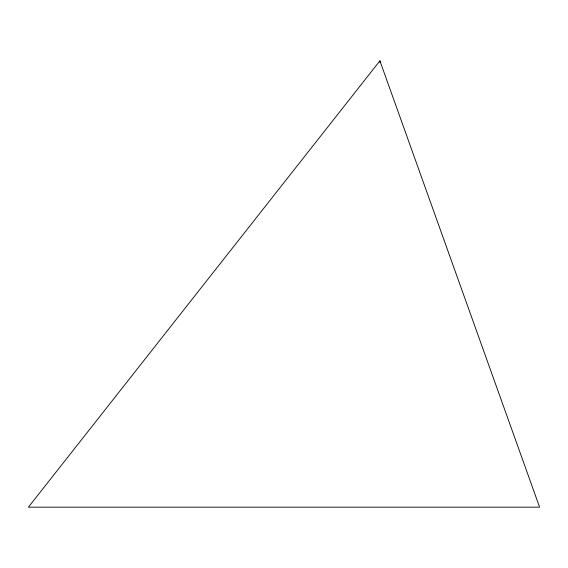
<?xml version="1.0" encoding="UTF-8"?>
<svg xmlns="http://www.w3.org/2000/svg" width="568" height="568" viewBox="0 0 568 568"><rect width="100%" height="100%" fill="white"/><g stroke="black" fill="none" stroke-linecap="round" stroke-linejoin="round"><path stroke-width="0.85" d="M379.9 60.826L28.4 507.174L539.6 507.174L379.9 60.826L379.9 62.601"/></g></svg>
